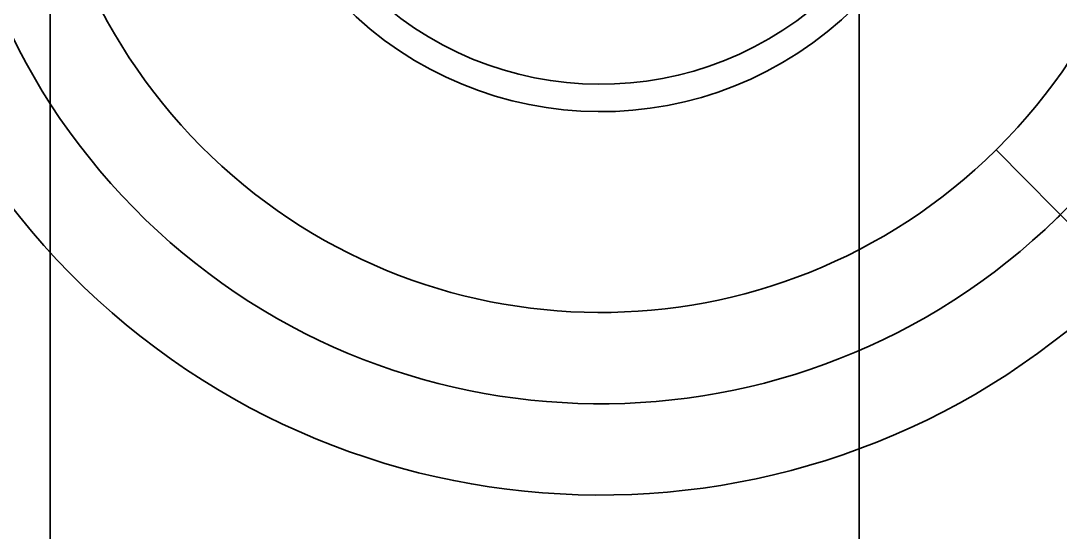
# Model space of a CAD drawing. Header units: millimetres. Extents: x -176 to 3932, y -325 to 2058.
# Drawn here: x 1362.16 to 1396.33, y 464.28 to 481.09 of the extents above; entities that cross this region are included whole.
import ezdxf

# ---------------------------------------------------------------- set-up
doc = ezdxf.new("R2010")
doc.units = ezdxf.units.MM

# ---------------------------------------------------------------- blocks, each defined once
blk = doc.blocks.new('Drawing View5')
at = {"color": 7, "linetype": 'Continuous', "lineweight": 35}
for p, q in [((1145.6, -278), (1145.6, 202)), ((1145.6, -278), (1145.6, 202)), ((1119.014, 200.062), (1119.014, -1)), ((1119.014, 200.062), (1119.014, -1)), ((1150.103, 138.841), (1154.321, 134.573))]:
    blk.add_line(p, q, dxfattribs=at)
for radius, start, end in [(24.5, 314.6585, 134.6585), (24.5, 314.6585, 134.6585), (21.5, 314.6585, 134.2993), (18.5, 314.9113, 134.6585), (24.5, 134.6585, 314.6585), (24.5, 134.6585, 314.6585), (21.5, 134.6585, 314.2993), (18.5, 134.9113, 314.6585), (11.9, 134.6585, 314.6585), (11, 134.6585, 314.6585), (11, 134.6585, 314.6585), (18.5, 314.6585, 314.9113), (21.5, 314.2993, 314.6585)]:
    blk.add_arc((1137.1, 152), radius, start, end, dxfattribs=at)

msp = doc.modelspace()

# ---------------------------------------------------------------- block references
at = {"lineweight": 0}
msp.add_blockref('Drawing View5', (244.116, 338), dxfattribs=at)

doc.saveas('drawing.dxf')
